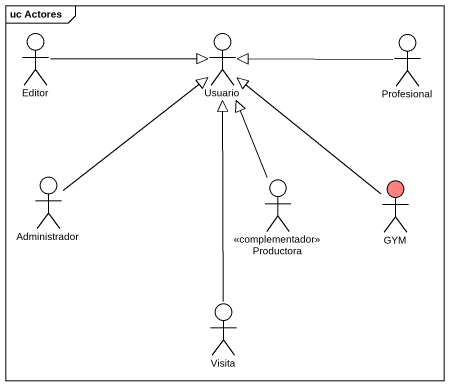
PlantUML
@startuml
mainframe uc Actores
actor Editor
actor Usuario
actor Profesional
actor Administrador
actor Productora <<complementador>>
actor GYM #FF8080
actor Visita
Editor -right-|> Usuario
Profesional -left-|> Usuario
Administrador -up-|> Usuario
Productora -up-|> Usuario
GYM -up-|> Usuario
Visita -up-|> Usuario
@enduml
